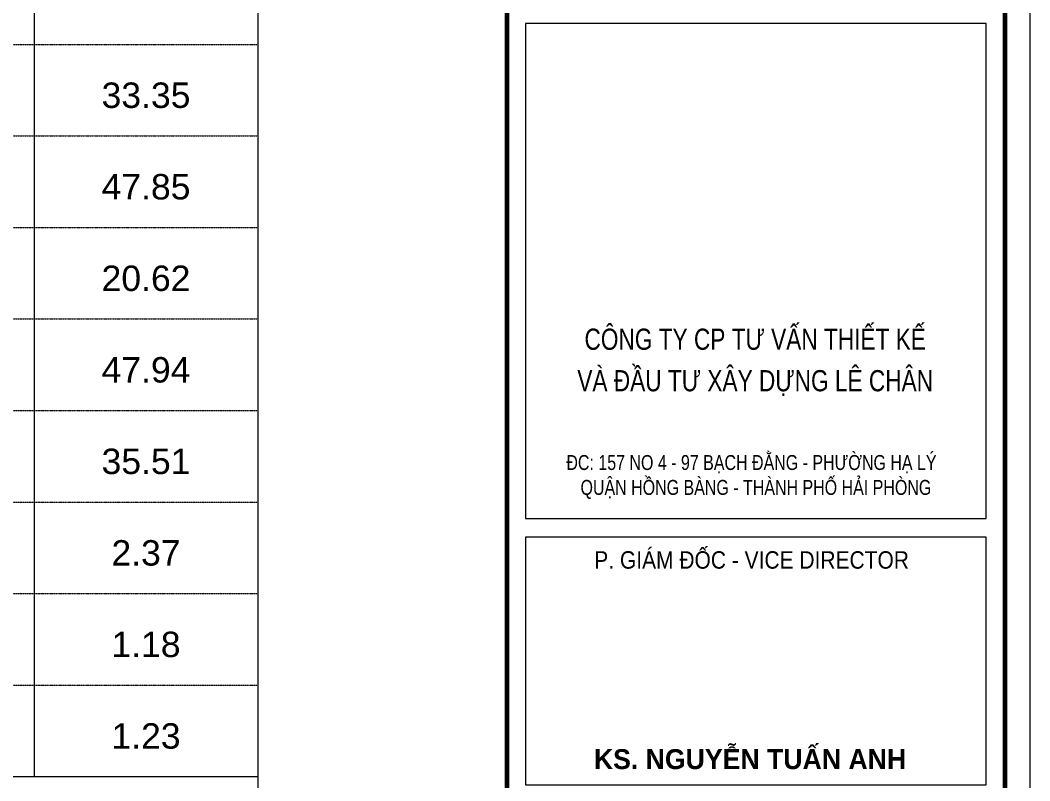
# Model space of a CAD drawing. Header units: millimetres. Extents: x -85362 to 12792, y -54701 to -36522.
# Drawn here: x 7829 to 12792, y -45318 to -41578 of the extents above; entities that cross this region are included whole.
import ezdxf
from ezdxf.enums import TextEntityAlignment as Align

# ---------------------------------------------------------------- set-up
doc = ezdxf.new("R2010")
doc.units = ezdxf.units.MM
doc.header["$MEASUREMENT"] = 0
doc.linetypes.add('HIDDENX2', pattern=[0.75, 0.5, -0.25])
doc.layers.get('Defpoints').update_dxf_attribs({"color": 1})
for name, color, linetype, lineweight in [('Bao', 2, 'Continuous', 0), ('Khungten_LCDI', 7, 'Continuous', 5), ('LC Net thay', 7, 'Continuous', 25), ('LC Text1', 3, 'Continuous', 20), ('NetMo', 9, 'HIDDENX2', 0), ('Text', 2, 'Continuous', 0), ('TextThep', 7, 'Continuous', 0)]:
    doc.layers.add(name, color=color, linetype=linetype, lineweight=lineweight)
doc.styles.add('Hoa', font='micross.ttf')
doc.styles.add('Khungten', font='', dxfattribs={"width": 0.9, "height": 5000})
doc.styles.add('Title', font='', dxfattribs={"width": 0.8})
doc.styles.add('VNAVANTH', font='', dxfattribs={"width": 0.6})
doc.styles.get('Khungten').set_extended_font_data('.VnAvantH')
doc.styles.get('Title').set_extended_font_data('.VnBlackH')
doc.styles.get('VNAVANTH').set_extended_font_data('.VnAvantH', bold=True)

# ---------------------------------------------------------------- blocks, each defined once
blk = doc.blocks.new('lcdi fix')
at = {"layer": 'Defpoints', "lineweight": 0}
blk.add_lwpolyline([(-1200, -14850), (-1200, 14850), (40800, 14850), (40800, -14850)], close=True, dxfattribs=at)
at = {"layer": 'Khungten_LCDI', "color": 5, "lineweight": 60}
blk.add_line((36600, 14650), (36600, -14650), dxfattribs=at)
at = {"layer": 'Khungten_LCDI', "color": 5, "lineweight": 25}
blk.add_line((40600, -14650), (40600, 14650), dxfattribs=at)
at = {"layer": 'Khungten_LCDI', "color": 5, "lineweight": 60}
blk.add_lwpolyline([(0, -14650), (0, 14650), (40600, 14650), (40600, -14650)], close=True, dxfattribs=at)
at = {"layer": 'Khungten_LCDI', "color": 9, "lineweight": 15}
for points in [[(36750, 2587.2), (40450, 2587.2), (40450, 6561.5), (36750, 6561.5)], [(36750, 446.3), (40450, 446.3), (40450, 2437.2), (36750, 2437.2)]]:
    blk.add_lwpolyline(points, close=True, dxfattribs=at)
at = {"color": 7}
for s, height, style, width, p in [('c«ng ty cp t\xad vÊn thiÕt kÕ', 170, 'Title', 0.8, (38594.2, 3941.9)), ('vµ ®Çu t\xad x©y dùng lª ch©n', 170, 'Title', 0.8, (38594.2, 3608.6)), ('P. gi¸m ®èc - VICE director', 140, 'Khungten', 0.9, (38565.6, 2183.9))]:
    blk.add_text(s, height=height, dxfattribs=dict(at, style=style, width=width)).set_placement(p, align=Align.CENTER)
at = {"color": 7, "style": 'VNAVANTH'}
blk.add_text('ks. nguyÔn tuÊn anh', height=160, dxfattribs=at).set_placement((38552.7, 574.1), align=Align.CENTER)
at = {"color": 7, "insert": (38600, 3096.4), "char_height": 120, "attachment_point": 2, "style": 'Khungten'}
blk.add_mtext_dynamic_manual_height_columns('\\pxqc;{\\W0.8;®c: 157 no 4 - 97 b¹ch ®»ng - ph\xadêng h¹ lý   quËn hång bµng - thµnh phè h¶i phßng} ', width=3421.652, gutter_width=25, heights=[0], dxfattribs=at)
at = {"color": 7, "style": 'Khungten', "width": 0.8}
for tag, p in [('REVISION', (39498.8, -10746.3)), ('NGAYHT', (39546.1, -11609.4))]:
    blk.add_attdef(tag, text='', height=200, dxfattribs=at).set_placement(p, align=Align.CENTER)
at = {"layer": 'LC Text1', "style": 'Title', "width": 1.485915}
for tag, p, p2 in [('TENBANVE1', (36912.7, -8885.8), (40339.1, -8885.8)), ('TENBANVE2', (36912.7, -9562.5), (40339.1, -9562.5))]:
    blk.add_attdef(tag, text='', height=250, dxfattribs=at).set_placement(p, p2, align=Align.FIT)
at = {"layer": 'LC Text1', "style": 'Title', "width": 0.7}
blk.add_attdef('SOBANVE', text='', height=250, dxfattribs=at).set_placement((39562, -13896.2), align=Align.CENTER)

msp = doc.modelspace()

# ---------------------------------------------------------------- linework, layer by layer
at = {"layer": 'Bao'}
for p, q in [((8997.5, -37697), (8997.5, -46547)), ((7897.5, -38297), (7897.5, -45297))]:
    msp.add_line(p, q, dxfattribs=at)
at = {"layer": 'NetMo'}
for p, q in [((172.5, -41697), (8997.5, -41697)), ((172.5, -42147), (8997.5, -42147)), ((172.5, -42597), (8997.5, -42597)), ((172.5, -43047), (8997.5, -43047)), ((172.5, -43497), (8997.5, -43497)), ((172.5, -43947), (8997.5, -43947)), ((172.5, -44397), (8997.5, -44397)), ((172.5, -44847), (8997.5, -44847)), ((172.5, -45297), (8997.5, -45297))]:
    msp.add_line(p, q, dxfattribs=at)
at = {"layer": 'Text'}
msp.add_line((-577.5, -45297), (8997.5, -45297), dxfattribs=at)
msp.add_line((-577.5, -45297), (8997.5, -45297), dxfattribs=at)

# ---------------------------------------------------------------- block references
at = {"layer": 'LC Net thay', "xscale": 0.6120766616163446, "yscale": 0.6120766616163446, "zscale": 0.6120766616163446}
msp.add_blockref('lcdi fix', (-12180.3, -45611.3), dxfattribs=at)

# ---------------------------------------------------------------- texts
at = {"layer": 'TextThep', "color": 7, "style": 'Hoa'}
for s, p in [('33.35', (8447.5, -42047)), ('47.85', (8447.5, -42497)), ('20.62', (8447.5, -42947)), ('47.94', (8447.5, -43397)), ('35.51', (8447.5, -43847)), ('1.18', (8447.5, -44747)), ('1.23', (8447.5, -45197))]:
    msp.add_text(s, height=125, dxfattribs=at).set_placement(p, align=Align.BOTTOM_CENTER)
at = {"layer": 'TextThep', "style": 'Hoa'}
msp.add_text('2.37', height=125, dxfattribs=at).set_placement((8447.5, -44297), align=Align.BOTTOM_CENTER)

doc.saveas('drawing.dxf')
